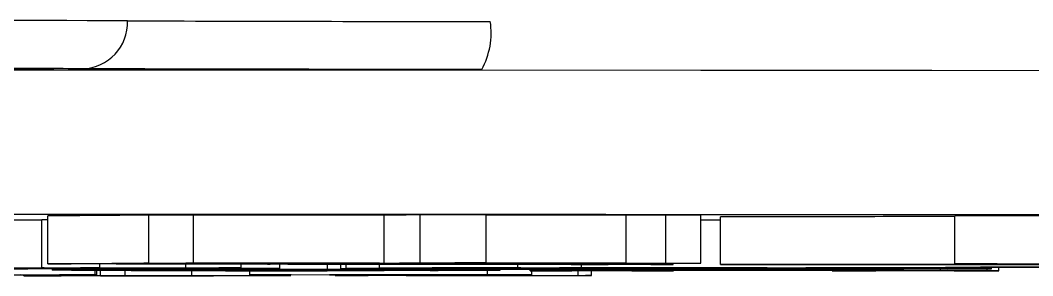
# Model space of a CAD drawing. Header units: millimetres. Extents: x 2136 to 4572, y 748 to 2471.
# Drawn here: x 3120.68 to 3141.81, y 897.53 to 902.86 of the extents above; entities that cross this region are included whole.
import ezdxf

# ---------------------------------------------------------------- set-up
doc = ezdxf.new("R2010")
doc.units = ezdxf.units.MM

msp = doc.modelspace()

# ---------------------------------------------------------------- linework, layer by layer
at = {"color": 7, "linetype": 'Continuous', "lineweight": 25}
for p, q in [((3121.126, 898.684), (3119.565, 898.684)), ((3121.25, 898.692), (3121.126, 898.692)), ((3121.126, 897.692), (3121.126, 898.692)), ((3121.25, 897.773), (3121.25, 898.773)), ((3124.291, 898.791), (3123.351, 898.793)), ((3123.351, 898.793), (3123.351, 897.793)), ((3128.27, 898.789), (3124.291, 898.791)), ((3124.291, 897.791), (3124.291, 898.791)), ((3128.27, 897.789), (3128.27, 898.789)), ((3130.402, 898.794), (3129.022, 898.796)), ((3129.022, 897.796), (3129.022, 898.796)), ((3130.402, 897.794), (3130.402, 898.794)), ((3133.327, 898.786), (3130.402, 898.788)), ((3134.154, 898.787), (3133.327, 898.786)), ((3133.327, 897.786), (3133.327, 898.786)), ((3134.884, 898.785), (3134.154, 898.787)), ((3134.154, 897.787), (3134.154, 898.787)), ((3134.884, 897.785), (3134.884, 898.785)), ((3135.296, 898.688), (3134.884, 898.688)), ((3135.296, 897.758), (3135.296, 898.758)), ((3144.255, 898.767), (3140.186, 898.773)), ((3140.186, 897.773), (3140.186, 898.773)), ((3117.485, 897.681), (3124.478, 897.681)), ((3119.161, 897.684), (3121.183, 897.684)), ((3124.131, 897.684), (3119.276, 897.684)), ((3120.779, 897.68), (3119.392, 897.68)), ((3120.837, 897.666), (3120.143, 897.666)), ((3120.49, 897.677), (3120.779, 897.68)), ((3120.779, 897.677), (3124.362, 897.677)), ((3122.224, 897.676), (3120.837, 897.676)), ((3120.837, 897.676), (3120.837, 897.666)), ((3121.126, 897.692), (3122.339, 897.691)), ((3122.37, 897.773), (3121.25, 897.773)), ((3121.348, 897.644), (3121.348, 897.676)), ((3126.096, 897.68), (3121.877, 897.68)), ((3122.339, 897.691), (3121.935, 897.69)), ((3121.935, 897.69), (3121.935, 897.684)), ((3121.935, 897.684), (3124.131, 897.684)), ((3122.224, 897.666), (3122.224, 897.676)), ((3122.917, 897.667), (3122.224, 897.666)), ((3122.241, 897.545), (3122.241, 897.666)), ((3122.278, 897.544), (3122.278, 897.667)), ((3122.339, 897.691), (3122.339, 897.773)), ((3122.353, 897.527), (3122.353, 897.667)), ((3122.588, 897.775), (3122.37, 897.773)), ((3126.634, 897.773), (3122.588, 897.775)), ((3123.374, 897.783), (3122.681, 897.776)), ((3122.681, 897.776), (3126.726, 897.774)), ((3122.865, 897.526), (3122.865, 897.667)), ((3124.42, 897.676), (3122.917, 897.676)), ((3122.917, 897.676), (3122.917, 897.667)), ((3122.917, 897.666), (3122.917, 897.667)), ((3122.917, 897.666), (3122.917, 897.666)), ((3123.351, 897.793), (3124.291, 897.791)), ((3127.42, 897.781), (3123.374, 897.783)), ((3124.132, 897.79), (3123.467, 897.784)), ((3123.467, 897.784), (3127.512, 897.782)), ((3124.131, 897.69), (3124.131, 897.775)), ((3124.131, 897.684), (3124.131, 897.69)), ((3124.131, 897.69), (3125.287, 897.689)), ((3124.131, 897.682), (3124.131, 897.684)), ((3124.882, 897.683), (3124.131, 897.682)), ((3128.177, 897.788), (3124.132, 897.79)), ((3124.256, 897.527), (3124.256, 897.664)), ((3124.291, 897.791), (3128.27, 897.789)), ((3124.362, 897.677), (3124.362, 897.68)), ((3124.362, 897.677), (3124.767, 897.678)), ((3124.42, 897.667), (3124.42, 897.676)), ((3124.478, 897.681), (3124.478, 897.683)), ((3124.478, 897.681), (3125.171, 897.682)), ((3124.767, 897.678), (3124.767, 897.68)), ((3124.767, 897.678), (3125.576, 897.676)), ((3125.287, 897.689), (3124.824, 897.688)), ((3124.824, 897.688), (3124.826, 897.687)), ((3124.882, 897.683), (3124.882, 897.688)), ((3125.171, 897.682), (3125.171, 897.688)), ((3125.171, 897.682), (3126.096, 897.68)), ((3125.576, 897.676), (3125.171, 897.676)), ((3125.171, 897.676), (3125.171, 897.667)), ((3125.173, 897.666), (3125.173, 897.676)), ((3125.287, 897.689), (3125.287, 897.774)), ((3125.47, 897.546), (3125.47, 897.676)), ((3125.576, 897.676), (3125.576, 897.68)), ((3125.836, 897.774), (3125.836, 897.766)), ((3125.891, 897.767), (3125.891, 897.774)), ((3125.891, 897.767), (3126.634, 897.773)), ((3125.975, 897.66), (3125.975, 897.68)), ((3126.025, 897.631), (3126.025, 897.68)), ((3126.096, 897.68), (3126.096, 897.774)), ((3126.604, 897.642), (3126.604, 897.643)), ((3126.604, 897.643), (3130.697, 897.643)), ((3127.089, 897.642), (3126.604, 897.642)), ((3126.726, 897.774), (3127.42, 897.781)), ((3126.726, 897.781), (3126.726, 897.774)), ((3127.576, 897.773), (3126.88, 897.767)), ((3132.259, 897.76), (3126.998, 897.763)), ((3127.089, 897.659), (3127.089, 897.763)), ((3127.367, 897.669), (3127.367, 897.763)), ((3127.425, 897.669), (3127.367, 897.669)), ((3127.483, 897.678), (3127.483, 897.763)), ((3128.003, 897.676), (3127.483, 897.678)), ((3127.483, 897.678), (3131.124, 897.678)), ((3127.512, 897.782), (3128.177, 897.788)), ((3127.512, 897.788), (3127.512, 897.782)), ((3127.52, 897.765), (3127.52, 897.772)), ((3127.52, 897.765), (3132.174, 897.762)), ((3131.758, 897.771), (3127.576, 897.773)), ((3128.362, 897.78), (3127.669, 897.774)), ((3127.669, 897.774), (3131.85, 897.772)), ((3127.886, 897.659), (3127.886, 897.677)), ((3128.06, 897.634), (3128.06, 897.64)), ((3128.639, 897.664), (3128.118, 897.666)), ((3128.118, 897.666), (3133.551, 897.666)), ((3128.176, 897.688), (3128.176, 897.762)), ((3128.639, 897.687), (3128.176, 897.688)), ((3128.176, 897.688), (3131.124, 897.688)), ((3132.544, 897.778), (3128.362, 897.78)), ((3129.12, 897.787), (3128.455, 897.781)), ((3128.455, 897.781), (3132.636, 897.779)), ((3129.274, 897.688), (3128.639, 897.687)), ((3128.764, 897.66), (3129.403, 897.652)), ((3129.403, 897.652), (3128.917, 897.652)), ((3129.022, 897.796), (3130.402, 897.794)), ((3133.302, 897.785), (3129.12, 897.787)), ((3129.752, 897.793), (3129.212, 897.788)), ((3129.212, 897.788), (3133.327, 897.786)), ((3131.124, 897.688), (3129.274, 897.688)), ((3131.528, 897.677), (3129.39, 897.677)), ((3129.403, 897.677), (3129.403, 897.652)), ((3129.403, 897.64), (3129.403, 897.631)), ((3130.402, 897.794), (3129.752, 897.793)), ((3140.023, 897.665), (3130.025, 897.665)), ((3130.697, 897.642), (3130.293, 897.642)), ((3130.427, 897.548), (3130.427, 897.642)), ((3130.488, 897.671), (3133.551, 897.671)), ((3130.95, 897.67), (3130.488, 897.671)), ((3130.697, 897.643), (3130.697, 897.665)), ((3130.697, 897.643), (3130.697, 897.642)), ((3131.586, 897.67), (3130.95, 897.67)), ((3131.066, 897.692), (3131.066, 897.761)), ((3131.066, 897.692), (3132.395, 897.691)), ((3131.124, 897.678), (3131.124, 897.688)), ((3131.32, 897.631), (3131.32, 897.665)), ((3131.32, 897.63), (3131.32, 897.631)), ((3131.32, 897.631), (3131.563, 897.631)), ((3134.314, 897.63), (3131.32, 897.63)), ((3131.359, 897.544), (3131.359, 897.63)), ((3131.563, 897.631), (3131.563, 897.665)), ((3131.573, 897.769), (3131.758, 897.771)), ((3131.573, 897.769), (3131.573, 897.771)), ((3132.693, 897.77), (3131.573, 897.769)), ((3133.551, 897.67), (3131.586, 897.67)), ((3131.85, 897.779), (3131.85, 897.772)), ((3131.85, 897.772), (3132.544, 897.778)), ((3132.395, 897.691), (3131.933, 897.69)), ((3131.933, 897.69), (3131.933, 897.688)), ((3131.933, 897.688), (3136.267, 897.688)), ((3136.267, 897.688), (3131.933, 897.688)), ((3131.933, 897.688), (3131.933, 897.685)), ((3131.933, 897.685), (3136.267, 897.685)), ((3136.267, 897.684), (3131.933, 897.684)), ((3131.933, 897.684), (3131.933, 897.681)), ((3131.933, 897.681), (3136.267, 897.681)), ((3136.267, 897.68), (3131.933, 897.68)), ((3131.933, 897.68), (3131.933, 897.678)), ((3131.933, 897.678), (3136.267, 897.678)), ((3132.174, 897.762), (3132.174, 897.77)), ((3132.326, 897.534), (3132.326, 897.63)), ((3132.395, 897.691), (3132.395, 897.77)), ((3132.453, 897.633), (3132.453, 897.665)), ((3132.453, 897.633), (3135.606, 897.66)), ((3135.689, 897.677), (3132.568, 897.677)), ((3132.602, 897.534), (3132.602, 897.63)), ((3132.636, 897.786), (3132.636, 897.779)), ((3132.636, 897.779), (3133.302, 897.785)), ((3133.327, 897.786), (3134.154, 897.787)), ((3134.071, 897.641), (3133.343, 897.634)), ((3133.493, 897.676), (3133.493, 897.677)), ((3133.493, 897.676), (3134.822, 897.675)), ((3133.551, 897.666), (3133.551, 897.67)), ((3133.741, 897.769), (3134.077, 897.769)), ((3137.706, 897.641), (3134.071, 897.641)), ((3134.071, 897.631), (3134.071, 897.641)), ((3134.071, 897.631), (3134.314, 897.631)), ((3134.154, 897.787), (3134.884, 897.785)), ((3134.884, 897.785), (3134.167, 897.784)), ((3135.929, 897.657), (3134.233, 897.642)), ((3134.233, 897.642), (3137.625, 897.642)), ((3134.822, 897.675), (3134.302, 897.674)), ((3134.302, 897.674), (3134.302, 897.671)), ((3134.302, 897.671), (3135.862, 897.671)), ((3137.596, 897.67), (3134.302, 897.67)), ((3134.302, 897.67), (3134.302, 897.666)), ((3134.302, 897.666), (3137.943, 897.666)), ((3134.308, 897.762), (3134.308, 897.784)), ((3134.314, 897.631), (3134.314, 897.641)), ((3134.314, 897.631), (3134.314, 897.63)), ((3134.822, 897.675), (3134.822, 897.677)), ((3135.345, 897.757), (3135.296, 897.758)), ((3135.606, 897.66), (3135.606, 897.665)), ((3135.606, 897.66), (3136.816, 897.66)), ((3135.862, 897.671), (3135.862, 897.68)), ((3135.862, 897.671), (3136.556, 897.672)), ((3136.01, 897.657), (3135.929, 897.657)), ((3137.625, 897.642), (3136.01, 897.657)), ((3140.775, 897.677), (3136.036, 897.677)), ((3136.209, 897.692), (3137.538, 897.691)), ((3136.267, 897.685), (3136.267, 897.688)), ((3136.267, 897.681), (3136.267, 897.684)), ((3136.267, 897.678), (3136.267, 897.68)), ((3136.556, 897.672), (3137.596, 897.67)), ((3136.816, 897.66), (3136.816, 897.665)), ((3136.816, 897.66), (3139.888, 897.633)), ((3137.538, 897.691), (3137.076, 897.69)), ((3137.076, 897.69), (3137.076, 897.688)), ((3137.076, 897.688), (3138.405, 897.688)), ((3140.255, 897.688), (3137.076, 897.688)), ((3137.076, 897.688), (3137.076, 897.678)), ((3137.076, 897.678), (3138.463, 897.678)), ((3137.622, 897.631), (3137.622, 897.641)), ((3137.622, 897.63), (3137.622, 897.631)), ((3137.622, 897.631), (3137.946, 897.631)), ((3141.101, 897.63), (3137.622, 897.63)), ((3138.512, 897.633), (3137.706, 897.641)), ((3137.943, 897.666), (3137.943, 897.677)), ((3137.943, 897.666), (3138.81, 897.667)), ((3137.946, 897.631), (3137.946, 897.639)), ((3138.405, 897.688), (3139.156, 897.69)), ((3138.463, 897.678), (3138.463, 897.688)), ((3138.463, 897.678), (3139.445, 897.68)), ((3138.81, 897.667), (3140.023, 897.665)), ((3139.156, 897.69), (3140.255, 897.688)), ((3139.445, 897.68), (3139.445, 897.688)), ((3139.445, 897.68), (3140.775, 897.677)), ((3139.888, 897.633), (3139.888, 897.665)), ((3140.33, 897.772), (3140.186, 897.773)), ((3140.186, 897.773), (3144.255, 897.767)), ((3140.255, 897.688), (3140.255, 897.7)), ((3140.775, 897.677), (3140.775, 897.698)), ((3140.859, 897.631), (3140.859, 897.698)), ((3140.859, 897.631), (3141.101, 897.631)), ((3140.948, 897.672), (3140.948, 897.698)), ((3140.948, 897.672), (3140.948, 897.671)), ((3141.101, 897.631), (3141.101, 897.697)), ((3141.101, 897.631), (3141.101, 897.63)), ((3144.011, 897.766), (3141.807, 897.77)), ((3119.82, 897.544), (3122.241, 897.545)), ((3121.529, 897.527), (3120.677, 897.543)), ((3120.752, 897.526), (3120.752, 897.541)), ((3120.789, 897.525), (3120.752, 897.526)), ((3120.752, 897.526), (3121.112, 897.526)), ((3126.096, 897.527), (3120.789, 897.525)), ((3121.112, 897.526), (3121.112, 897.535)), ((3121.502, 897.543), (3122.353, 897.527)), ((3122.278, 897.544), (3121.918, 897.544)), ((3122.241, 897.545), (3122.278, 897.544)), ((3122.865, 897.526), (3124.256, 897.527)), ((3125.47, 897.546), (3130.427, 897.548)), ((3125.538, 897.545), (3125.47, 897.546)), ((3125.79, 897.545), (3125.538, 897.545)), ((3126.057, 897.531), (3126.327, 897.531)), ((3126.327, 897.531), (3126.096, 897.527)), ((3127.924, 897.529), (3126.335, 897.544)), ((3127.144, 897.545), (3127.834, 897.538)), ((3127.254, 897.528), (3127.254, 897.535)), ((3127.322, 897.527), (3127.254, 897.528)), ((3127.254, 897.528), (3127.557, 897.528)), ((3132.478, 897.529), (3127.322, 897.527)), ((3128.926, 897.546), (3127.51, 897.546)), ((3127.557, 897.528), (3127.557, 897.532)), ((3127.834, 897.538), (3127.834, 897.546)), ((3127.834, 897.538), (3129.3, 897.539)), ((3129.365, 897.538), (3127.899, 897.537)), ((3127.899, 897.537), (3128.734, 897.529)), ((3128.734, 897.529), (3128.734, 897.538)), ((3129.277, 897.529), (3129.277, 897.538)), ((3129.277, 897.529), (3130.591, 897.529)), ((3130.038, 897.541), (3129.972, 897.542)), ((3129.972, 897.542), (3130.275, 897.542)), ((3130.275, 897.542), (3130.93, 897.536)), ((3130.427, 897.548), (3131.359, 897.544)), ((3130.627, 897.536), (3130.583, 897.536)), ((3130.591, 897.529), (3130.591, 897.536)), ((3130.93, 897.536), (3130.627, 897.536)), ((3131.359, 897.544), (3131.13, 897.544)), ((3132.326, 897.534), (3132.602, 897.534)), ((3132.602, 897.534), (3132.478, 897.529))]:
    msp.add_line(p, q, dxfattribs=at)
at = {"color": 7, "linetype": 'Continuous', "lineweight": 25, "flags": 128}
for points in [[(3119.853, 901.85), (3120.68, 901.847), (3121.199, 901.845), (3121.376, 901.842)], [(3121.376, 901.842), (3121.199, 901.839), (3120.68, 901.836), (3119.853, 901.834)], [(3144.41, 901.806), (3139.706, 901.81), (3134.885, 901.813), (3129.971, 901.815), (3124.987, 901.817), (3119.96, 901.818), (3114.915, 901.818), (3109.875, 901.818), (3104.867, 901.816), (3099.915, 901.814), (3095.044, 901.811)], [(3139.999, 897.703), (3140.185, 897.705), (3140.723, 897.708), (3141.562, 897.709), (3142.62, 897.711), (3143.791, 897.711), (3144.963, 897.711), (3146.02, 897.709), (3146.859, 897.708), (3147.398, 897.705), (3147.584, 897.703), (3147.398, 897.7), (3146.859, 897.698), (3146.02, 897.696), (3144.963, 897.695), (3143.791, 897.695), (3142.62, 897.695), (3141.562, 897.696), (3140.723, 897.698), (3140.185, 897.7), (3139.999, 897.703)], [(3140.82, 897.703), (3140.999, 897.705), (3141.515, 897.707), (3142.306, 897.708), (3143.275, 897.709), (3144.307, 897.709), (3145.277, 897.708), (3146.068, 897.707), (3146.584, 897.705), (3146.763, 897.703), (3146.584, 897.701), (3146.068, 897.699), (3145.277, 897.697), (3144.307, 897.697), (3143.275, 897.697), (3142.306, 897.697), (3141.515, 897.699), (3140.999, 897.701), (3140.82, 897.703)]]:
    msp.add_lwpolyline(points, dxfattribs=at)
at = {"color": 7, "linetype": 'Continuous', "lineweight": 25}
for centre, radius, start, end in [((3116.176, -1089.456), 1992.314, 89.806162, 90.193839), ((3121.947, 902.816), 0.971, 272.0036, 1.8174), ((3130.05, 2777.919), 1875.085, 269.782038, 270.013422), ((3128.946, 902.592), 1.561, 330.8519, 8.9032)]:
    msp.add_arc(centre, radius, start, end, dxfattribs=at)
for points, knots in [([(3121.98, 901.846), (3121.716, 901.848), (3121.175, 901.85), (3119.757, 901.853), (3118.041, 901.855), (3116.176, 901.855), (3114.312, 901.855), (3112.596, 901.853), (3111.178, 901.85), (3110.637, 901.848), (3110.372, 901.846)], [0, 0, 0, 0, 0.122089, 0.25, 0.377911, 0.5, 0.622089, 0.75, 0.877911, 1, 1, 1, 1]), ([(3130.31, 901.832), (3129.407, 901.832), (3127.57, 901.833), (3125.157, 901.836), (3123.167, 901.841), (3122.371, 901.845), (3121.98, 901.846)], [0, 0, 0, 0, 0.245796, 0.5, 0.754204, 1, 1, 1, 1]), ([(3047.731, 898.668), (3047.779, 898.672), (3047.885, 898.68), (3048.755, 898.692), (3050.236, 898.706), (3052.411, 898.72), (3055.242, 898.733), (3058.756, 898.746), (3062.91, 898.758), (3067.653, 898.769), (3072.915, 898.779), (3078.606, 898.788), (3084.629, 898.796), (3090.852, 898.802), (3097.218, 898.806), (3103.57, 898.81), (3109.909, 898.811), (3116.176, 898.812), (3122.444, 898.811), (3128.782, 898.81), (3135.135, 898.806), (3141.501, 898.802), (3147.724, 898.796), (3153.746, 898.788), (3159.438, 898.779), (3164.7, 898.769), (3169.443, 898.758), (3173.597, 898.746), (3177.111, 898.733), (3179.942, 898.72), (3182.117, 898.706), (3183.598, 898.692), (3184.469, 898.68), (3184.576, 898.671), (3184.624, 898.668)], [0, 0, 0, 0, 0.023828, 0.053273, 0.084485, 0.115699, 0.147957, 0.180726, 0.213842, 0.247136, 0.28043, 0.313546, 0.346314, 0.378573, 0.409785, 0.440999, 0.470442, 0.499888, 0.529332, 0.558778, 0.58999, 0.621203, 0.653462, 0.68623, 0.719347, 0.752641, 0.785934, 0.819051, 0.851819, 0.884078, 0.915289, 0.946503, 0.975948, 1, 1, 1, 1]), ([(3123.351, 898.793), (3123.22, 898.791), (3122.844, 898.787), (3122.155, 898.781), (3121.552, 898.775), (3121.25, 898.773)], [0, 0, 0, 0, 0.212583, 0.606196, 1, 1, 1, 1]), ([(3129.022, 898.796), (3128.96, 898.796), (3128.834, 898.794), (3128.586, 898.792), (3128.391, 898.79), (3128.27, 898.789)], [0, 0, 0, 0, 0.272745, 0.545491, 1, 1, 1, 1]), ([(3140.186, 898.759), (3139.3, 898.759), (3137.707, 898.758), (3136.037, 898.758), (3135.296, 898.758)], [0, 0, 0, 0, 0.55606, 1, 1, 1, 1]), ([(3121.877, 897.68), (3121.754, 897.68), (3121.508, 897.679), (3121.134, 897.678), (3120.919, 897.677), (3120.779, 897.677)], [0, 0, 0, 0, 0.259762, 0.519402, 1, 1, 1, 1]), ([(3121.182, 897.685), (3121.181, 897.686), (3121.18, 897.687), (3121.172, 897.689), (3121.143, 897.691), (3121.126, 897.692)], [0, 0, 0, 0, 0.1670531, 0.5016287, 1, 1, 1, 1]), ([(3121.25, 897.773), (3121.415, 897.774), (3121.886, 897.778), (3122.607, 897.785), (3123.103, 897.79), (3123.351, 897.793)], [0, 0, 0, 0, 0.212581, 0.606192, 1, 1, 1, 1]), ([(3121.348, 897.644), (3121.376, 897.646), (3121.449, 897.65), (3122.203, 897.654), (3123.355, 897.658), (3124.432, 897.659), (3125.354, 897.66), (3125.872, 897.66), (3125.975, 897.66)], [0, 0, 0, 0, 0.211208, 0.543916, 0.70607, 0.836311, 0.967456, 1, 1, 1, 1]), ([(3126.019, 897.63), (3125.433, 897.63), (3124.44, 897.63), (3123.267, 897.632), (3122.232, 897.635), (3121.496, 897.639), (3121.394, 897.643), (3121.348, 897.644)], [0, 0, 0, 0, 0.187422, 0.316972, 0.445984, 0.752119, 1, 1, 1, 1]), ([(3125.924, 897.659), (3125.685, 897.659), (3125.213, 897.659), (3124.462, 897.657), (3123.656, 897.655), (3123.019, 897.652), (3122.732, 897.648), (3122.704, 897.646), (3122.69, 897.644)], [0, 0, 0, 0, 0.087728, 0.173959, 0.328461, 0.554861, 0.777023, 1, 1, 1, 1]), ([(3122.69, 897.644), (3122.72, 897.643), (3122.779, 897.64), (3123.233, 897.636), (3123.768, 897.634), (3124.465, 897.632), (3125.223, 897.631), (3125.77, 897.631), (3126.025, 897.631)], [0, 0, 0, 0, 0.254742, 0.50973, 0.682774, 0.792634, 0.903219, 1, 1, 1, 1]), ([(3122.917, 897.666), (3123.083, 897.666), (3123.413, 897.666), (3123.799, 897.666), (3124.072, 897.666), (3124.214, 897.666), (3124.316, 897.666), (3124.378, 897.666), (3124.413, 897.667), (3124.417, 897.667), (3124.42, 897.667)], [0, 0, 0, 0, 0.291265, 0.577908, 0.673859, 0.770575, 0.821169, 0.872133, 0.929983, 1, 1, 1, 1]), ([(3124.189, 897.664), (3124.154, 897.664), (3124.088, 897.665), (3123.79, 897.665), (3123.393, 897.666), (3123.071, 897.666), (3122.917, 897.666)], [0, 0, 0, 0, 0.215567, 0.407136, 0.716043, 1, 1, 1, 1]), ([(3125.171, 897.667), (3125.168, 897.666), (3125.163, 897.666), (3124.983, 897.665), (3124.664, 897.664), (3124.367, 897.664), (3124.189, 897.664)], [0, 0, 0, 0, 0.273904, 0.481798, 0.689877, 1, 1, 1, 1]), ([(3124.834, 897.685), (3124.838, 897.685), (3124.846, 897.684), (3124.87, 897.684), (3124.882, 897.683)], [0, 0, 0, 0, 0.499804, 1, 1, 1, 1]), ([(3126.998, 897.763), (3126.803, 897.763), (3126.479, 897.763), (3126.1, 897.764), (3125.891, 897.765), (3125.81, 897.766), (3125.861, 897.766), (3125.891, 897.767)], [0, 0, 0, 0, 0.2631806, 0.4361155, 0.6100885, 0.7625762, 1, 1, 1, 1]), ([(3128.917, 897.652), (3128.71, 897.653), (3128.406, 897.655), (3127.632, 897.657), (3126.841, 897.659), (3126.224, 897.659), (3125.924, 897.659)], [0, 0, 0, 0, 0.421189, 0.615596, 0.812628, 1, 1, 1, 1]), ([(3125.975, 897.66), (3126.112, 897.66), (3126.374, 897.66), (3126.745, 897.66), (3126.974, 897.66), (3127.089, 897.659)], [0, 0, 0, 0, 0.356459, 0.6762528, 1, 1, 1, 1]), ([(3128.195, 897.631), (3127.916, 897.631), (3127.342, 897.63), (3126.547, 897.63), (3126.107, 897.63), (3126.019, 897.63)], [0, 0, 0, 0, 0.432658, 0.887677, 1, 1, 1, 1]), ([(3126.025, 897.631), (3126.365, 897.631), (3126.877, 897.631), (3127.496, 897.632), (3127.854, 897.632), (3128.008, 897.633), (3128.047, 897.634), (3128.06, 897.634)], [0, 0, 0, 0, 0.362877, 0.547963, 0.734409, 0.906428, 1, 1, 1, 1]), ([(3126.88, 897.767), (3126.853, 897.766), (3126.824, 897.766), (3126.866, 897.766), (3126.869, 897.766)], [0, 0, 0, 0, 0.932699, 1, 1, 1, 1]), ([(3126.923, 897.765), (3126.96, 897.765), (3127.05, 897.765), (3127.269, 897.765), (3127.438, 897.765), (3127.52, 897.765)], [0, 0, 0, 0, 0.272877, 0.648333, 1, 1, 1, 1]), ([(3127.089, 897.659), (3127.154, 897.659), (3127.285, 897.659), (3127.545, 897.659), (3127.75, 897.659), (3127.886, 897.659)], [0, 0, 0, 0, 0.251708, 0.503436, 1, 1, 1, 1]), ([(3128.06, 897.64), (3128.054, 897.64), (3128.043, 897.641), (3127.907, 897.641), (3127.707, 897.642), (3127.422, 897.642), (3127.205, 897.642), (3127.089, 897.642)], [0, 0, 0, 0, 0.2578562, 0.4223337, 0.5883002, 0.7795784, 1, 1, 1, 1]), ([(3127.367, 897.669), (3127.963, 897.67), (3128.995, 897.671), (3130.458, 897.674), (3131.133, 897.676), (3131.528, 897.677)], [0, 0, 0, 0, 0.36202, 0.6263638, 1, 1, 1, 1]), ([(3132.568, 897.677), (3132.167, 897.676), (3131.158, 897.673), (3129.272, 897.67), (3127.872, 897.669), (3127.425, 897.669)], [0, 0, 0, 0, 0.3105248, 0.7800713, 1, 1, 1, 1]), ([(3127.886, 897.659), (3128.017, 897.659), (3128.271, 897.659), (3128.577, 897.659), (3128.704, 897.66), (3128.764, 897.66)], [0, 0, 0, 0, 0.3565311, 0.6963223, 1, 1, 1, 1]), ([(3129.39, 897.677), (3129.223, 897.677), (3128.907, 897.677), (3128.442, 897.677), (3128.15, 897.677), (3128.003, 897.676)], [0, 0, 0, 0, 0.35686, 0.67714, 1, 1, 1, 1]), ([(3128.839, 897.632), (3128.768, 897.632), (3128.605, 897.632), (3128.372, 897.632), (3128.249, 897.631), (3128.195, 897.631)], [0, 0, 0, 0, 0.301306, 0.696717, 1, 1, 1, 1]), ([(3128.27, 897.789), (3128.344, 897.789), (3128.492, 897.791), (3128.745, 897.793), (3128.916, 897.795), (3129.022, 897.796)], [0, 0, 0, 0, 0.2727442, 0.5454921, 1, 1, 1, 1]), ([(3130.025, 897.665), (3129.859, 897.665), (3129.542, 897.665), (3129.078, 897.665), (3128.785, 897.665), (3128.639, 897.664)], [0, 0, 0, 0, 0.35686, 0.67714, 1, 1, 1, 1]), ([(3129.403, 897.631), (3129.359, 897.631), (3129.271, 897.631), (3129.109, 897.632), (3128.959, 897.632), (3128.86, 897.632), (3128.839, 897.632)], [0, 0, 0, 0, 0.252541, 0.505388, 0.89895, 1, 1, 1, 1]), ([(3130.293, 897.642), (3130.159, 897.642), (3129.935, 897.642), (3129.668, 897.642), (3129.498, 897.641), (3129.412, 897.641), (3129.406, 897.64), (3129.403, 897.64)], [0, 0, 0, 0, 0.277602, 0.465557, 0.653489, 0.849158, 1, 1, 1, 1]), ([(3131.124, 897.688), (3131.122, 897.689), (3131.119, 897.689), (3131.105, 897.691), (3131.08, 897.692), (3131.066, 897.692)], [0, 0, 0, 0, 0.279578, 0.559168, 1, 1, 1, 1]), ([(3131.563, 897.631), (3131.686, 897.631), (3131.897, 897.631), (3132.153, 897.631), (3132.338, 897.632), (3132.412, 897.632), (3132.445, 897.633), (3132.453, 897.633)], [0, 0, 0, 0, 0.268165, 0.456817, 0.645375, 0.906381, 1, 1, 1, 1]), ([(3132.174, 897.762), (3132.264, 897.762), (3132.428, 897.762), (3132.657, 897.762), (3132.835, 897.763), (3133.095, 897.764), (3133.31, 897.766), (3133.573, 897.768), (3133.741, 897.769)], [0, 0, 0, 0, 0.07162, 0.129699, 0.187858, 0.251244, 0.523134, 1, 1, 1, 1]), ([(3134.308, 897.762), (3134.144, 897.761), (3133.866, 897.761), (3133.28, 897.76), (3132.749, 897.76), (3132.4, 897.76), (3132.259, 897.76)], [0, 0, 0, 0, 0.312528, 0.530177, 0.809183, 1, 1, 1, 1]), ([(3134.167, 897.784), (3134.019, 897.783), (3133.722, 897.78), (3133.213, 897.775), (3132.886, 897.772), (3132.693, 897.77)], [0, 0, 0, 0, 0.289148, 0.578294, 1, 1, 1, 1]), ([(3133.343, 897.634), (3133.332, 897.634), (3133.311, 897.634), (3133.278, 897.634), (3133.269, 897.633), (3133.262, 897.633)], [0, 0, 0, 0, 0.25022, 0.500508, 1, 1, 1, 1]), ([(3133.262, 897.633), (3133.271, 897.633), (3133.285, 897.632), (3133.364, 897.632), (3133.46, 897.631), (3133.614, 897.631), (3133.825, 897.631), (3133.986, 897.631), (3134.071, 897.631)], [0, 0, 0, 0, 0.284135, 0.450473, 0.560568, 0.671794, 0.825494, 1, 1, 1, 1]), ([(3133.551, 897.671), (3133.549, 897.672), (3133.546, 897.673), (3133.529, 897.675), (3133.505, 897.676), (3133.493, 897.676)], [0, 0, 0, 0, 0.39313, 0.696516, 1, 1, 1, 1]), ([(3134.077, 897.769), (3134.008, 897.768), (3133.874, 897.767), (3133.737, 897.765), (3133.843, 897.763), (3134.1, 897.762), (3134.278, 897.762), (3134.308, 897.762)], [0, 0, 0, 0, 0.2884014, 0.5546776, 0.7569491, 0.9590558, 1, 1, 1, 1]), ([(3135.296, 897.758), (3135.965, 897.758), (3137.218, 897.758), (3139.033, 897.758), (3141.077, 897.76), (3142.733, 897.763), (3143.683, 897.766), (3144.011, 897.766)], [0, 0, 0, 0, 0.198997, 0.37265, 0.545625, 0.843257, 1, 1, 1, 1]), ([(3144.858, 897.765), (3144.435, 897.764), (3143.369, 897.761), (3141.146, 897.758), (3138.206, 897.757), (3136.296, 897.757), (3135.345, 897.757)], [0, 0, 0, 0, 0.185716, 0.467958, 0.734859, 1, 1, 1, 1]), ([(3139.908, 897.67), (3139.297, 897.67), (3138.072, 897.672), (3136.565, 897.674), (3135.947, 897.676), (3135.689, 897.677)], [0, 0, 0, 0, 0.367157, 0.736287, 1, 1, 1, 1]), ([(3136.036, 897.677), (3136.524, 897.676), (3137.638, 897.674), (3139.475, 897.672), (3140.638, 897.672), (3140.948, 897.672)], [0, 0, 0, 0, 0.364385, 0.830851, 1, 1, 1, 1]), ([(3136.267, 897.688), (3136.266, 897.689), (3136.264, 897.689), (3136.251, 897.691), (3136.225, 897.692), (3136.209, 897.692)], [0, 0, 0, 0, 0.2708249, 0.5416574, 1, 1, 1, 1]), ([(3137.946, 897.631), (3138.032, 897.631), (3138.173, 897.631), (3138.342, 897.631), (3138.449, 897.631), (3138.522, 897.631), (3138.573, 897.632), (3138.586, 897.632), (3138.593, 897.632)], [0, 0, 0, 0, 0.25713, 0.418126, 0.515419, 0.613557, 0.771961, 1, 1, 1, 1]), ([(3138.593, 897.632), (3138.592, 897.632), (3138.589, 897.632), (3138.574, 897.633), (3138.537, 897.633), (3138.512, 897.633)], [0, 0, 0, 0, 0.25103, 0.502225, 1, 1, 1, 1]), ([(3139.888, 897.633), (3139.929, 897.633), (3140.014, 897.632), (3140.2, 897.631), (3140.46, 897.631), (3140.687, 897.631), (3140.821, 897.631), (3140.859, 897.631)], [0, 0, 0, 0, 0.25387, 0.509596, 0.715202, 0.920342, 1, 1, 1, 1]), ([(3140.948, 897.671), (3140.823, 897.671), (3140.572, 897.671), (3140.256, 897.671), (3140.031, 897.67), (3139.938, 897.67), (3139.913, 897.67), (3139.908, 897.67)], [0, 0, 0, 0, 0.282135, 0.566109, 0.757606, 0.950164, 1, 1, 1, 1]), ([(3141.807, 897.77), (3141.67, 897.77), (3141.396, 897.77), (3140.908, 897.771), (3140.542, 897.771), (3140.33, 897.772)], [0, 0, 0, 0, 0.296385, 0.592978, 1, 1, 1, 1]), ([(3121.112, 897.526), (3121.201, 897.526), (3121.325, 897.526), (3121.459, 897.526), (3121.516, 897.527), (3121.54, 897.527), (3121.532, 897.527), (3121.529, 897.527)], [0, 0, 0, 0, 0.36734, 0.515297, 0.663697, 0.845087, 1, 1, 1, 1]), ([(3121.918, 897.544), (3121.845, 897.544), (3121.732, 897.544), (3121.602, 897.544), (3121.528, 897.544), (3121.494, 897.543), (3121.499, 897.543), (3121.502, 897.543)], [0, 0, 0, 0, 0.311431, 0.483158, 0.654996, 0.813001, 1, 1, 1, 1]), ([(3122.353, 897.527), (3122.363, 897.527), (3122.38, 897.527), (3122.456, 897.527), (3122.566, 897.527), (3122.709, 897.526), (3122.814, 897.526), (3122.865, 897.526)], [0, 0, 0, 0, 0.226887, 0.389122, 0.551824, 0.783972, 1, 1, 1, 1]), ([(3124.256, 897.527), (3124.503, 897.527), (3124.98, 897.527), (3125.528, 897.528), (3125.897, 897.53), (3125.998, 897.531), (3126.057, 897.531)], [0, 0, 0, 0, 0.254501, 0.491089, 0.704746, 1, 1, 1, 1]), ([(3126.335, 897.544), (3126.32, 897.544), (3126.294, 897.545), (3126.213, 897.545), (3126.116, 897.545), (3125.968, 897.545), (3125.859, 897.545), (3125.79, 897.545)], [0, 0, 0, 0, 0.243865, 0.391737, 0.541046, 0.710969, 1, 1, 1, 1]), ([(3127.51, 897.546), (3127.433, 897.546), (3127.314, 897.546), (3127.194, 897.545), (3127.137, 897.545), (3127.125, 897.545), (3127.138, 897.545), (3127.144, 897.545)], [0, 0, 0, 0, 0.339866, 0.516986, 0.694619, 0.862206, 1, 1, 1, 1]), ([(3127.557, 897.528), (3127.647, 897.528), (3127.772, 897.528), (3127.893, 897.528), (3127.941, 897.528), (3127.945, 897.529), (3127.93, 897.529), (3127.924, 897.529)], [0, 0, 0, 0, 0.37884, 0.527566, 0.676229, 0.889817, 1, 1, 1, 1]), ([(3128.734, 897.529), (3128.753, 897.529), (3128.784, 897.529), (3128.883, 897.529), (3129.002, 897.529), (3129.138, 897.529), (3129.235, 897.529), (3129.277, 897.529)], [0, 0, 0, 0, 0.271137, 0.427796, 0.584166, 0.818016, 1, 1, 1, 1]), ([(3131.13, 897.544), (3130.941, 897.545), (3130.56, 897.545), (3129.921, 897.546), (3129.334, 897.547), (3129.037, 897.546), (3128.926, 897.546)], [0, 0, 0, 0, 0.324948, 0.652823, 0.870839, 1, 1, 1, 1]), ([(3129.3, 897.539), (3129.431, 897.539), (3129.644, 897.539), (3129.894, 897.539), (3130.029, 897.54), (3130.097, 897.54), (3130.075, 897.541), (3130.043, 897.541), (3130.038, 897.541)], [0, 0, 0, 0, 0.2467259, 0.3998867, 0.5540311, 0.6957626, 0.9510683, 1, 1, 1, 1]), ([(3130.583, 897.536), (3130.53, 897.536), (3130.45, 897.537), (3130.208, 897.538), (3129.968, 897.538), (3129.672, 897.538), (3129.477, 897.538), (3129.365, 897.538)], [0, 0, 0, 0, 0.333895, 0.499037, 0.66578, 0.808284, 1, 1, 1, 1]), ([(3130.591, 897.529), (3130.881, 897.529), (3131.382, 897.53), (3131.897, 897.531), (3132.209, 897.532), (3132.284, 897.533), (3132.326, 897.534)], [0, 0, 0, 0, 0.295552, 0.509146, 0.721996, 1, 1, 1, 1])]:
    msp.add_open_spline(points, degree=3, knots=knots, dxfattribs=at)

doc.saveas('drawing.dxf')
